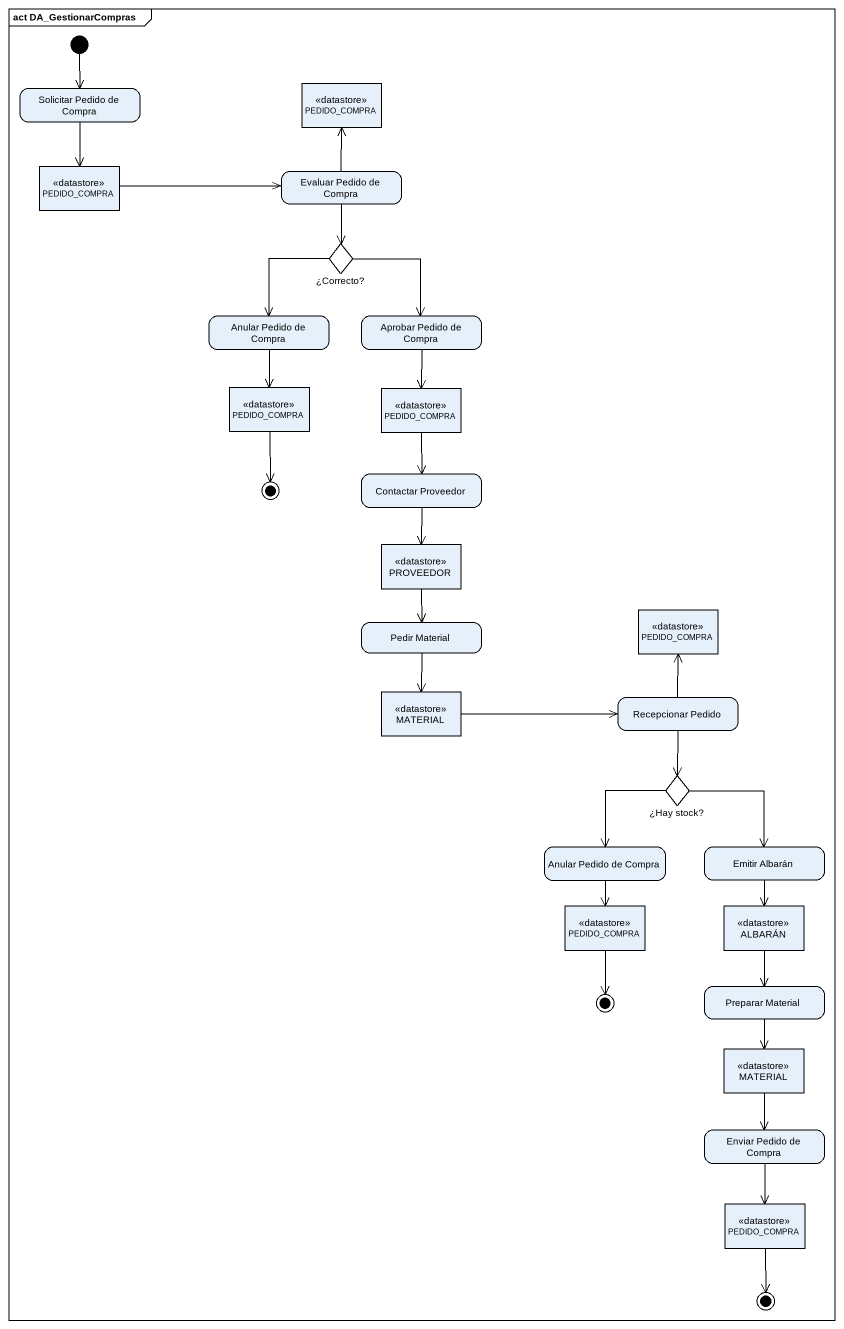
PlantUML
@startuml
mainframe act DA_GestionarCompras
hide empty description
state "Solicitar Pedido de Compra" as Solicitar_Pedido_de_Compra
state PEDIDO_COMPRA <<datastore>>
state "PEDIDO_COMPRA" as PEDIDO_COMPRA_2 <<datastore>>
state "Evaluar Pedido de Compra" as Evaluar_Pedido_de_Compra
state "¿Correcto?" as Correcto <<choice>>
state "Anular Pedido de Compra" as Anular_Pedido_de_Compra
state "Aprobar Pedido de Compra" as Aprobar_Pedido_de_Compra
state "PEDIDO_COMPRA" as PEDIDO_COMPRA_3 <<datastore>>
state "PEDIDO_COMPRA" as PEDIDO_COMPRA_4 <<datastore>>
state final1 <<end>>
state "Contactar Proveedor" as Contactar_Proveedor
state PROVEEDOR <<datastore>>
state "Pedir Material" as Pedir_Material
state "PEDIDO_COMPRA" as PEDIDO_COMPRA_5 <<datastore>>
state MATERIAL <<datastore>>
state "Recepcionar Pedido" as Recepcionar_Pedido
state "¿Hay stock?" as Hay_stock <<choice>>
state "Anular Pedido de Compra" as Anular_Pedido_de_Compra_2
state "Emitir Albarán" as Emitir_Albarán
state "PEDIDO_COMPRA" as PEDIDO_COMPRA_6 <<datastore>>
state ALBARÁN <<datastore>>
state final2 <<end>>
state "Preparar Material" as Preparar_Material
state "MATERIAL" as MATERIAL_2 <<datastore>>
state "Enviar Pedido de Compra" as Enviar_Pedido_de_Compra
state "PEDIDO_COMPRA" as PEDIDO_COMPRA_7 <<datastore>>
state final3 <<end>>
[*] --> Solicitar_Pedido_de_Compra
Solicitar_Pedido_de_Compra --> PEDIDO_COMPRA_2
PEDIDO_COMPRA_2 -right-> Evaluar_Pedido_de_Compra
Evaluar_Pedido_de_Compra -up-> PEDIDO_COMPRA
Evaluar_Pedido_de_Compra --> Correcto
Correcto --> Anular_Pedido_de_Compra
Correcto --> Aprobar_Pedido_de_Compra
Anular_Pedido_de_Compra --> PEDIDO_COMPRA_3
Aprobar_Pedido_de_Compra --> PEDIDO_COMPRA_4
PEDIDO_COMPRA_3 --> final1
PEDIDO_COMPRA_4 --> Contactar_Proveedor
Contactar_Proveedor --> PROVEEDOR
PROVEEDOR --> Pedir_Material
Pedir_Material --> MATERIAL
MATERIAL -right-> Recepcionar_Pedido
Recepcionar_Pedido -up-> PEDIDO_COMPRA_5
Recepcionar_Pedido --> Hay_stock
Hay_stock --> Anular_Pedido_de_Compra_2
Hay_stock --> Emitir_Albarán
Anular_Pedido_de_Compra_2 --> PEDIDO_COMPRA_6
Emitir_Albarán --> ALBARÁN
PEDIDO_COMPRA_6 --> final2
ALBARÁN --> Preparar_Material
Preparar_Material --> MATERIAL_2
MATERIAL_2 --> Enviar_Pedido_de_Compra
Enviar_Pedido_de_Compra --> PEDIDO_COMPRA_7
PEDIDO_COMPRA_7 --> final3
@enduml
